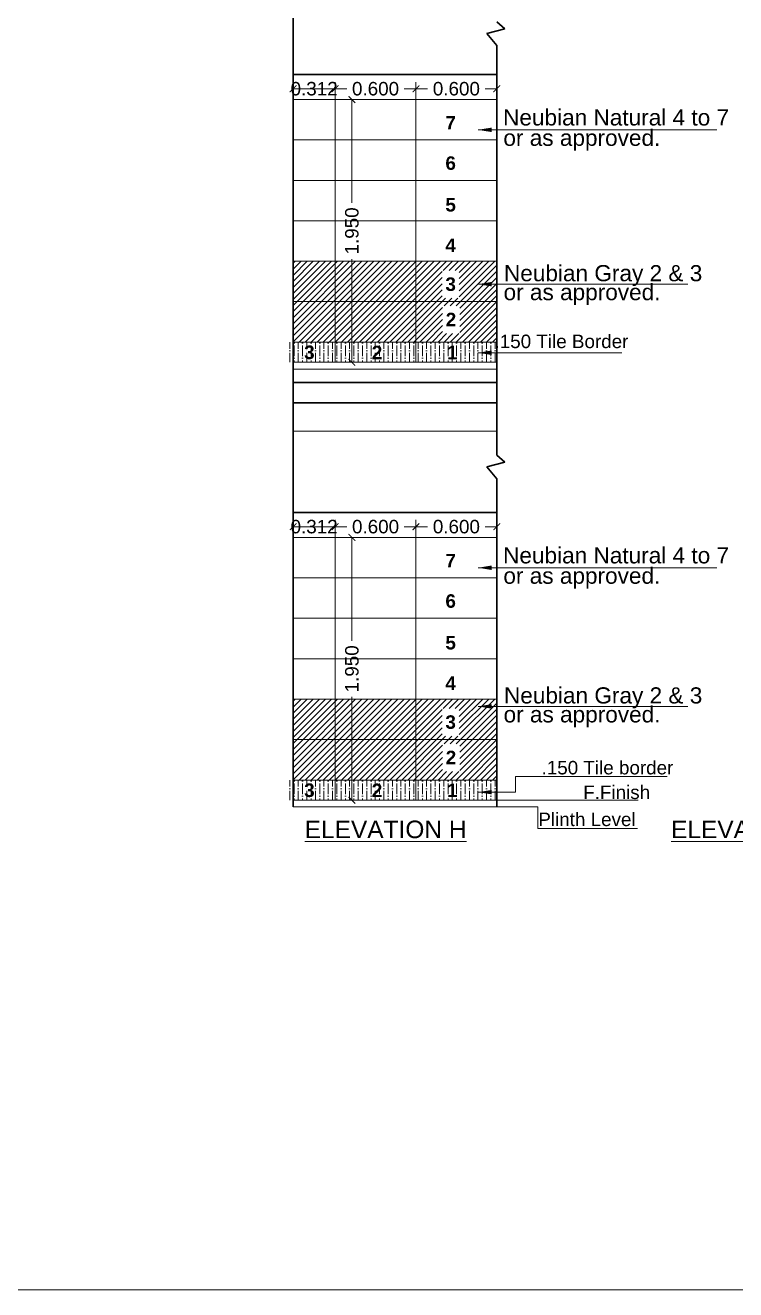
# Model space of a CAD drawing. Header units: millimetres. Extents: x 2733 to 5909, y 1038 to 2089.
# Drawn here: x 2814.67 to 2819.94, y 1038.23 to 1047.61 of the extents above; entities that cross this region are included whole.
import ezdxf

# ---------------------------------------------------------------- set-up
doc = ezdxf.new("R2010")
doc.units = ezdxf.units.MM
doc.header["$PDMODE"] = 35
doc.layers.get('0').update_dxf_attribs({"lineweight": 20})
doc.layers.get('Defpoints').update_dxf_attribs({"lineweight": 15})
for name, color, linetype, lineweight in [('beam', 43, 'Continuous', 20), ('DIM', 6, 'Continuous', 18), ('dim.1', 6, 'Continuous', 18), ('FLOOR FINISH', 10, 'Continuous', 15), ('Hatch', 43, 'Continuous', 13), ('rcc', 5, 'Continuous', 30), ('TEXT', 7, 'Continuous', 15), ('Text-1', 240, 'Continuous', 15), ('TILE HATCH-2', 123, 'Continuous', 9), ('Tiles', 91, 'Continuous', 9), ('Tiles-Text', 230, 'Continuous', 18), ('Wall', 7, 'Continuous', 30)]:
    doc.layers.add(name, color=color, linetype=linetype, lineweight=lineweight)
doc.styles.add('dim-stylus bt', font='arial.ttf')
doc.styles.add('L120', font='arial.ttf', dxfattribs={"height": 0.6})
doc.styles.add('Tabrej', font='arial.ttf')
doc.dimstyles.new('DIMEN', dxfattribs={"dimtxt": 0.3, "dimasz": 0.25, "dimexe": 0.18, "dimexo": 0.0625, "dimgap": 0.09, "dimtad": 0, "dimdec": 3, "dimzin": 0, "dimdsep": 46, "dimtxsty": 'Tabrej', "dimcen": 0, "dimclrd": 256, "dimclre": 256, "dimclrt": 7, "dimadec": 0, "dimazin": 0, "dimtfac": 1, "dimtdec": 3, "dimtofl": 0, "dimtmove": 0, "dimatfit": 1, "dimfxl": 0, "dimtolj": 1, "dimtzin": 0, "dimlwd": -1, "dimlwe": -1, "dimarcsym": 0})
doc.dimstyles.new('Tabrej', dxfattribs={"dimtxt": 4, "dimasz": 0.45, "dimexe": 0.18, "dimexo": 0.0625, "dimgap": 0.09, "dimtad": 0, "dimdec": 3, "dimzin": 0, "dimdsep": 46, "dimtxsty": 'Tabrej', "dimcen": 0, "dimclrd": 256, "dimclre": 256, "dimclrt": 7, "dimaunit": 1, "dimadec": 3, "dimazin": 0, "dimtfac": 1, "dimtdec": 3, "dimtofl": 0, "dimtmove": 0, "dimatfit": 3, "dimfxl": 0, "dimtolj": 1, "dimtzin": 0, "dimlwd": -1, "dimlwe": -1, "dimarcsym": 0})

# ---------------------------------------------------------------- blocks, each defined once
blk = doc.blocks.new('_ArchTick')
at = {"color": 0, "const_width": 0.15}
blk.add_lwpolyline([(-0.5, -0.5), (0.5, 0.5)], dxfattribs=at)
blk = doc.blocks.new('*D347')
at = {"layer": 'Defpoints', "color": 0, "lineweight": 15, "transparency": 16777216}
for p in [(2816.9703, 1043.8924), (2816.6587, 1043.8125), (2816.9703, 1043.8135)]:
    blk.add_point(p, dxfattribs=at)
at = {"layer": 'DIM', "transparency": 16777216}
for p, q in [((2816.6587, 1043.814), (2816.6587, 1043.9424)), ((2816.6587, 1043.8924), (2816.9703, 1043.8924)), ((2816.9703, 1043.815), (2816.9703, 1043.9424))]:
    blk.add_line(p, q, dxfattribs=at)
at = {"layer": 'DIM', "transparency": 16777216, "xscale": 0.05, "yscale": 0.05, "zscale": 0.05, "rotation": 180}
blk.add_blockref('_ArchTick', (2816.6587, 1043.8924), dxfattribs=at)
at = {"layer": 'DIM', "transparency": 16777216, "xscale": 0.05, "yscale": 0.05, "zscale": 0.05}
blk.add_blockref('_ArchTick', (2816.9703, 1043.8924), dxfattribs=at)
at = {"layer": 'DIM', "color": 7, "transparency": 16777216, "insert": (2816.8145, 1043.8924), "char_height": 0.1, "attachment_point": 5, "style": 'Tabrej'}
blk.add_mtext('\\A1;0.312', dxfattribs=at)
blk = doc.blocks.new('*D348')
at = {"layer": 'Defpoints', "color": 0, "lineweight": 15, "transparency": 16777216}
for p in [(2817.5703, 1043.8924), (2816.9703, 1043.8185), (2817.5703, 1043.8135)]:
    blk.add_point(p, dxfattribs=at)
at = {"layer": 'DIM', "transparency": 16777216}
for p, q in [((2816.9703, 1043.82), (2816.9703, 1043.9424)), ((2816.9703, 1043.8924), (2817.0567, 1043.8924)), ((2817.5703, 1043.8924), (2817.4839, 1043.8924)), ((2817.5703, 1043.815), (2817.5703, 1043.9424))]:
    blk.add_line(p, q, dxfattribs=at)
at = {"layer": 'DIM', "transparency": 16777216, "xscale": 0.05, "yscale": 0.05, "zscale": 0.05, "rotation": 180}
blk.add_blockref('_ArchTick', (2816.9703, 1043.8924), dxfattribs=at)
at = {"layer": 'DIM', "transparency": 16777216, "xscale": 0.05, "yscale": 0.05, "zscale": 0.05}
blk.add_blockref('_ArchTick', (2817.5703, 1043.8924), dxfattribs=at)
at = {"layer": 'DIM', "color": 7, "transparency": 16777216, "insert": (2817.2703, 1043.8924), "char_height": 0.1, "attachment_point": 5, "style": 'Tabrej'}
blk.add_mtext('\\A1;0.600', dxfattribs=at)
blk = doc.blocks.new('*D349')
at = {"layer": 'Defpoints', "color": 0, "lineweight": 15, "transparency": 16777216}
for p in [(2818.1703, 1043.8924), (2817.5703, 1043.8185), (2818.1703, 1043.8135)]:
    blk.add_point(p, dxfattribs=at)
at = {"layer": 'DIM', "transparency": 16777216}
for p, q in [((2817.5703, 1043.82), (2817.5703, 1043.9424)), ((2817.5703, 1043.8924), (2817.6567, 1043.8924)), ((2818.1703, 1043.8924), (2818.0839, 1043.8924)), ((2818.1703, 1043.815), (2818.1703, 1043.9424))]:
    blk.add_line(p, q, dxfattribs=at)
at = {"layer": 'DIM', "transparency": 16777216, "xscale": 0.05, "yscale": 0.05, "zscale": 0.05, "rotation": 180}
blk.add_blockref('_ArchTick', (2817.5703, 1043.8924), dxfattribs=at)
at = {"layer": 'DIM', "transparency": 16777216, "xscale": 0.05, "yscale": 0.05, "zscale": 0.05}
blk.add_blockref('_ArchTick', (2818.1703, 1043.8924), dxfattribs=at)
at = {"layer": 'DIM', "color": 7, "transparency": 16777216, "insert": (2817.8703, 1043.8924), "char_height": 0.1, "attachment_point": 5, "style": 'Tabrej'}
blk.add_mtext('\\A1;0.600', dxfattribs=at)
blk = doc.blocks.new('*D350')
at = {"layer": 'Defpoints', "color": 0, "lineweight": 15, "transparency": 16777216}
for p in [(2816.9839, 1043.8125), (2817.0097, 1041.8625), (2817.0949, 1041.8625)]:
    blk.add_point(p, dxfattribs=at)
at = {"layer": 'DIM', "transparency": 16777216}
for p, q in [((2816.9854, 1043.8125), (2817.1449, 1043.8125)), ((2817.0949, 1043.8125), (2817.0949, 1043.0464)), ((2817.0949, 1041.8625), (2817.0949, 1042.6287)), ((2817.0112, 1041.8625), (2817.1449, 1041.8625))]:
    blk.add_line(p, q, dxfattribs=at)
at = {"layer": 'DIM', "transparency": 16777216, "xscale": 0.05, "yscale": 0.05, "zscale": 0.05}
for p, rotation in [((2817.0949, 1043.8125), 90), ((2817.0949, 1041.8625), 270)]:
    blk.add_blockref('_ArchTick', p, dxfattribs=dict(at, rotation=rotation))
at = {"layer": 'DIM', "color": 7, "transparency": 16777216, "insert": (2817.0949, 1042.8375), "char_height": 0.1, "attachment_point": 5, "rotation": 90, "style": 'Tabrej'}
blk.add_mtext('\\A1;1.950', dxfattribs=at)
blk = doc.blocks.new('*D351')
at = {"layer": 'Defpoints', "color": 0, "lineweight": 15, "transparency": 16777216}
for p in [(2816.9703, 1047.1424), (2816.6587, 1047.0625), (2816.9703, 1047.0635)]:
    blk.add_point(p, dxfattribs=at)
at = {"layer": 'DIM', "transparency": 16777216}
for p, q in [((2816.6587, 1047.064), (2816.6587, 1047.1924)), ((2816.6587, 1047.1424), (2816.9703, 1047.1424)), ((2816.9703, 1047.065), (2816.9703, 1047.1924))]:
    blk.add_line(p, q, dxfattribs=at)
at = {"layer": 'DIM', "transparency": 16777216, "xscale": 0.05, "yscale": 0.05, "zscale": 0.05, "rotation": 180}
blk.add_blockref('_ArchTick', (2816.6587, 1047.1424), dxfattribs=at)
at = {"layer": 'DIM', "transparency": 16777216, "xscale": 0.05, "yscale": 0.05, "zscale": 0.05}
blk.add_blockref('_ArchTick', (2816.9703, 1047.1424), dxfattribs=at)
at = {"layer": 'DIM', "color": 7, "transparency": 16777216, "insert": (2816.8145, 1047.1424), "char_height": 0.1, "attachment_point": 5, "style": 'Tabrej'}
blk.add_mtext('\\A1;0.312', dxfattribs=at)
blk = doc.blocks.new('*D352')
at = {"layer": 'Defpoints', "color": 0, "lineweight": 15, "transparency": 16777216}
for p in [(2817.5703, 1047.1424), (2816.9703, 1047.0685), (2817.5703, 1047.0635)]:
    blk.add_point(p, dxfattribs=at)
at = {"layer": 'DIM', "transparency": 16777216}
for p, q in [((2816.9703, 1047.07), (2816.9703, 1047.1924)), ((2816.9703, 1047.1424), (2817.0567, 1047.1424)), ((2817.5703, 1047.1424), (2817.4839, 1047.1424)), ((2817.5703, 1047.065), (2817.5703, 1047.1924))]:
    blk.add_line(p, q, dxfattribs=at)
at = {"layer": 'DIM', "transparency": 16777216, "xscale": 0.05, "yscale": 0.05, "zscale": 0.05, "rotation": 180}
blk.add_blockref('_ArchTick', (2816.9703, 1047.1424), dxfattribs=at)
at = {"layer": 'DIM', "transparency": 16777216, "xscale": 0.05, "yscale": 0.05, "zscale": 0.05}
blk.add_blockref('_ArchTick', (2817.5703, 1047.1424), dxfattribs=at)
at = {"layer": 'DIM', "color": 7, "transparency": 16777216, "insert": (2817.2703, 1047.1424), "char_height": 0.1, "attachment_point": 5, "style": 'Tabrej'}
blk.add_mtext('\\A1;0.600', dxfattribs=at)
blk = doc.blocks.new('*D353')
at = {"layer": 'Defpoints', "color": 0, "lineweight": 15, "transparency": 16777216}
for p in [(2818.1703, 1047.1424), (2817.5703, 1047.0685), (2818.1703, 1047.0635)]:
    blk.add_point(p, dxfattribs=at)
at = {"layer": 'DIM', "transparency": 16777216}
for p, q in [((2817.5703, 1047.07), (2817.5703, 1047.1924)), ((2817.5703, 1047.1424), (2817.6567, 1047.1424)), ((2818.1703, 1047.1424), (2818.0839, 1047.1424)), ((2818.1703, 1047.065), (2818.1703, 1047.1924))]:
    blk.add_line(p, q, dxfattribs=at)
at = {"layer": 'DIM', "transparency": 16777216, "xscale": 0.05, "yscale": 0.05, "zscale": 0.05, "rotation": 180}
blk.add_blockref('_ArchTick', (2817.5703, 1047.1424), dxfattribs=at)
at = {"layer": 'DIM', "transparency": 16777216, "xscale": 0.05, "yscale": 0.05, "zscale": 0.05}
blk.add_blockref('_ArchTick', (2818.1703, 1047.1424), dxfattribs=at)
at = {"layer": 'DIM', "color": 7, "transparency": 16777216, "insert": (2817.8703, 1047.1424), "char_height": 0.1, "attachment_point": 5, "style": 'Tabrej'}
blk.add_mtext('\\A1;0.600', dxfattribs=at)
blk = doc.blocks.new('*D354')
at = {"layer": 'Defpoints', "color": 0, "lineweight": 15, "transparency": 16777216}
for p in [(2816.9839, 1047.0625), (2817.0097, 1045.1125), (2817.0949, 1045.1125)]:
    blk.add_point(p, dxfattribs=at)
at = {"layer": 'DIM', "transparency": 16777216}
for p, q in [((2816.9854, 1047.0625), (2817.1449, 1047.0625)), ((2817.0949, 1047.0625), (2817.0949, 1046.2964)), ((2817.0949, 1045.1125), (2817.0949, 1045.8787)), ((2817.0112, 1045.1125), (2817.1449, 1045.1125))]:
    blk.add_line(p, q, dxfattribs=at)
at = {"layer": 'DIM', "transparency": 16777216, "xscale": 0.05, "yscale": 0.05, "zscale": 0.05}
for p, rotation in [((2817.0949, 1047.0625), 90), ((2817.0949, 1045.1125), 270)]:
    blk.add_blockref('_ArchTick', p, dxfattribs=dict(at, rotation=rotation))
at = {"layer": 'DIM', "color": 7, "transparency": 16777216, "insert": (2817.0949, 1046.0875), "char_height": 0.1, "attachment_point": 5, "rotation": 90, "style": 'Tabrej'}
blk.add_mtext('\\A1;1.950', dxfattribs=at)

msp = doc.modelspace()

# ---------------------------------------------------------------- hatches: boundary and pattern name
at = {"layer": 'Hatch', "lineweight": 15}
h = msp.add_hatch(dxfattribs=at)
h.set_pattern_fill('ANSI36', color=256, scale=0.01, angle=45, style=0)
h.set_pattern_definition([(90, (-56.519178, 3.25), (-0.03175, 0.0555625), [0.079375, -0.015875, 0, -0.015875])])
h.paths.add_polyline_path([(2818.1703, 1045.2625), (2817.5703, 1045.2625), (2817.5703, 1045.1125), (2818.1703, 1045.1125)])
h.paths.add_polyline_path([(2817.5703, 1045.2625), (2816.9703, 1045.2625), (2816.9703, 1045.1125), (2817.5703, 1045.1125)])
h.paths.add_polyline_path([(2816.9703, 1045.2625), (2816.6227, 1045.2625), (2816.6227, 1045.1125), (2816.9703, 1045.1125)])
h.paths.add_polyline_path([(2817.7815, 1045.0808), (2817.9091, 1045.0808), (2817.9091, 1045.2869), (2817.7815, 1045.2869)], flags=9)
h.paths.add_polyline_path([(2817.2192, 1045.0809), (2817.3469, 1045.0809), (2817.3469, 1045.287), (2817.2192, 1045.287)], flags=9)
h.paths.add_polyline_path([(2816.7161, 1045.0818), (2816.8438, 1045.0818), (2816.8438, 1045.2878), (2816.7161, 1045.2878)], flags=9)
h = msp.add_hatch(dxfattribs=at)
h.set_pattern_fill('ANSI36', color=256, scale=0.01, angle=45, style=0)
h.set_pattern_definition([(90, (-56.519178, 0), (-0.03175, 0.0555625), [0.079375, -0.015875, 0, -0.015875])])
h.paths.add_polyline_path([(2818.1703, 1042.0125), (2817.5703, 1042.0125), (2817.5703, 1041.8625), (2818.1703, 1041.8625)])
h.paths.add_polyline_path([(2817.5703, 1042.0125), (2816.9703, 1042.0125), (2816.9703, 1041.8625), (2817.5703, 1041.8625)])
h.paths.add_polyline_path([(2816.9703, 1042.0125), (2816.6227, 1042.0125), (2816.6227, 1041.8625), (2816.9703, 1041.8625)])
h.paths.add_polyline_path([(2817.7815, 1041.8308), (2817.9091, 1041.8308), (2817.9091, 1042.0369), (2817.7815, 1042.0369)], flags=9)
h.paths.add_polyline_path([(2817.2192, 1041.8309), (2817.3469, 1041.8309), (2817.3469, 1042.037), (2817.2192, 1042.037)], flags=9)
h.paths.add_polyline_path([(2816.7161, 1041.8318), (2816.8438, 1041.8318), (2816.8438, 1042.0378), (2816.7161, 1042.0378)], flags=9)
at = {"layer": 'TILE HATCH-2'}
h = msp.add_hatch(dxfattribs=at)
h.set_pattern_fill('ANSI31', color=256, scale=0.01, style=0)
h.set_pattern_definition([(45, (-56.519178, 3.25), (-0.0224506403, 0.0224506403), [])])
h.paths.add_polyline_path([(2817.5703, 1045.5625), (2816.9703, 1045.5625), (2816.9703, 1045.2625), (2817.5703, 1045.2625)])
h.paths.add_polyline_path([(2817.5703, 1045.8625), (2816.9703, 1045.8625), (2816.9703, 1045.5625), (2817.5703, 1045.5625)])
h.paths.add_polyline_path([(2818.1703, 1045.5625), (2817.5703, 1045.5625), (2817.5703, 1045.2625), (2818.1703, 1045.2625)])
h.paths.add_polyline_path([(2816.9703, 1045.8625), (2816.6587, 1045.8625), (2816.6587, 1045.5625), (2816.9703, 1045.5625)])
h.paths.add_polyline_path([(2818.1703, 1045.8625), (2817.5703, 1045.8625), (2817.5703, 1045.5625), (2818.1703, 1045.5625)])
h.paths.add_polyline_path([(2816.9703, 1045.5625), (2816.6587, 1045.5625), (2816.6587, 1045.2625), (2816.9703, 1045.2625)])
h.paths.add_polyline_path([(2817.768, 1045.3252), (2817.8957, 1045.3252), (2817.8957, 1045.5313), (2817.768, 1045.5313)], flags=16)
h.paths.add_polyline_path([(2817.7642, 1045.5877), (2817.8919, 1045.5877), (2817.8919, 1045.7938), (2817.7642, 1045.7938)], flags=16)
h = msp.add_hatch(dxfattribs=at)
h.set_pattern_fill('ANSI31', color=256, scale=0.01, style=0)
h.set_pattern_definition([(45, (-56.519178, 0), (-0.0224506403, 0.0224506403), [])])
h.paths.add_polyline_path([(2817.5703, 1042.3125), (2816.9703, 1042.3125), (2816.9703, 1042.0125), (2817.5703, 1042.0125)])
h.paths.add_polyline_path([(2817.5703, 1042.6125), (2816.9703, 1042.6125), (2816.9703, 1042.3125), (2817.5703, 1042.3125)])
h.paths.add_polyline_path([(2818.1703, 1042.3125), (2817.5703, 1042.3125), (2817.5703, 1042.0125), (2818.1703, 1042.0125)])
h.paths.add_polyline_path([(2816.9703, 1042.6125), (2816.6587, 1042.6125), (2816.6587, 1042.3125), (2816.9703, 1042.3125)])
h.paths.add_polyline_path([(2818.1703, 1042.6125), (2817.5703, 1042.6125), (2817.5703, 1042.3125), (2818.1703, 1042.3125)])
h.paths.add_polyline_path([(2816.9703, 1042.3125), (2816.6587, 1042.3125), (2816.6587, 1042.0125), (2816.9703, 1042.0125)])
h.paths.add_polyline_path([(2817.768, 1042.0752), (2817.8957, 1042.0752), (2817.8957, 1042.2813), (2817.768, 1042.2813)], flags=16)
h.paths.add_polyline_path([(2817.7642, 1042.3377), (2817.8919, 1042.3377), (2817.8919, 1042.5438), (2817.7642, 1042.5438)], flags=16)

# ---------------------------------------------------------------- linework, layer by layer
at = {"lineweight": 15}
msp.add_lwpolyline([(2732.6018, 1070.8574), (2826.5916, 1070.8574), (2826.5916, 1038.2298), (2732.6018, 1038.2298)], close=True, dxfattribs=at)
at = {"layer": 'beam', "lineweight": 15}
msp.add_line((2816.6587, 1044.6025), (2818.1703, 1044.6025), dxfattribs=at)
at = {"layer": 'DIM', "ltscale": 0.05}
for p, q in [((2818.1703, 1041.8625), (2819.2206, 1041.8625)), ((2818.1703, 1041.8125), (2818.4737, 1041.8125)), ((2818.1703, 1041.8125), (2818.4737, 1041.8125)), ((2818.4737, 1041.8125), (2818.4737, 1041.6528)), ((2818.4737, 1041.6528), (2819.2148, 1041.6528))]:
    msp.add_line(p, q, dxfattribs=at)
at = {"layer": 'dim.1', "ltscale": 0.02}
msp.add_line((2818.3086, 1042.0382), (2819.4342, 1042.0382), dxfattribs=at)
at = {"layer": 'FLOOR FINISH', "lineweight": 15}
for p, q in [((2816.6587, 1045.1125), (2818.1703, 1045.1125)), ((2816.6587, 1045.0625), (2818.1703, 1045.0625)), ((2816.6587, 1041.8625), (2818.1703, 1041.8625)), ((2816.6587, 1041.8125), (2818.1703, 1041.8125))]:
    msp.add_line(p, q, dxfattribs=at)
at = {"layer": 'rcc'}
for p, q in [((2816.6587, 1044.9625), (2818.1703, 1044.9625)), ((2816.6587, 1044.8125), (2818.1703, 1044.8125))]:
    msp.add_line(p, q, dxfattribs=at)
at = {"layer": 'Tiles', "lineweight": 15}
for p, q in [((2816.6587, 1047.0625), (2818.1703, 1047.0625)), ((2816.9703, 1045.1125), (2816.9703, 1047.0625)), ((2817.5703, 1045.1125), (2817.5703, 1047.0625)), ((2816.6587, 1046.7625), (2818.1703, 1046.7625)), ((2816.6587, 1046.4625), (2818.1703, 1046.4625)), ((2816.6587, 1046.1625), (2818.1703, 1046.1625)), ((2816.6587, 1045.8625), (2818.1703, 1045.8625)), ((2816.6587, 1045.5625), (2818.1703, 1045.5625)), ((2816.6587, 1045.2625), (2818.1703, 1045.2625)), ((2816.6587, 1043.8125), (2818.1703, 1043.8125)), ((2816.9703, 1041.8625), (2816.9703, 1043.8125)), ((2817.5703, 1041.8625), (2817.5703, 1043.8125)), ((2816.6587, 1043.5125), (2818.1703, 1043.5125)), ((2816.6587, 1043.2125), (2818.1703, 1043.2125)), ((2816.6587, 1042.9125), (2818.1703, 1042.9125)), ((2816.6587, 1042.6125), (2818.1703, 1042.6125)), ((2816.6587, 1042.3125), (2818.1703, 1042.3125)), ((2816.6587, 1042.0125), (2818.1703, 1042.0125))]:
    msp.add_line(p, q, dxfattribs=at)
at = {"layer": 'Wall'}
for p, q in [((2816.6587, 1055.9125), (2816.6587, 1041.8125)), ((2818.2294, 1047.5876), (2818.1703, 1047.6395)), ((2818.0974, 1047.5515), (2818.2294, 1047.5876)), ((2818.1703, 1047.464), (2818.0974, 1047.5515)), ((2818.1703, 1047.464), (2818.1703, 1044.424)), ((2818.1703, 1047.2475), (2816.6587, 1047.2475)), ((2818.2294, 1044.3721), (2818.1703, 1044.424)), ((2818.0974, 1044.3359), (2818.2294, 1044.3721)), ((2818.1703, 1044.2485), (2818.0974, 1044.3359)), ((2818.1703, 1044.2485), (2818.1703, 1041.8125)), ((2818.1703, 1043.9975), (2816.6587, 1043.9975))]:
    msp.add_line(p, q, dxfattribs=at)

# ---------------------------------------------------------------- texts
at = {"layer": 'TEXT', "char_height": 0.1, "width": 1.137347, "attachment_point": 3, "style": 'L120'}
for s, insert in [('{\\fArial|b0|i0|c0|p34; .150 Tile Border}', (2819.1472, 1045.3178)), ('.150 Tile border', (2819.4807, 1042.1541)), ('F.Finish', (2819.3083, 1041.9714)), ('{\\fArial|b0|i0|c0|p34;Plinth Level \\H0.99998x; }', (2819.2006, 1041.7705))]:
    msp.add_mtext(s, dxfattribs=dict(at, insert=insert))
at = {"layer": 'TEXT', "char_height": 0.13, "attachment_point": 1, "style": 'Tabrej'}
for s, insert in [('\\pi0.84723;{\\LELEVATION H}', (2815.8974, 1041.7111)), ('\\pi0.88842;{\\LELEVATION I}', (2818.5753, 1041.7111))]:
    msp.add_mtext_dynamic_manual_height_columns(s, width=2.866415, gutter_width=24, heights=[0], dxfattribs=dict(at, insert=insert))
at = {"layer": 'Text-1', "linetype": 'Continuous', "style": 'dim-stylus bt'}
for s, p in [('        Neubian Natural 4 to 7', (2817.8444, 1046.8699)), ('or as approved.', (2818.2191, 1046.7188)), ('     Neubian Gray 2 & 3', (2817.9906, 1045.714)), ('or as approved.', (2818.2205, 1045.5734)), ('        Neubian Natural 4 to 7', (2817.8444, 1043.6199)), ('or as approved.', (2818.2191, 1043.4688)), ('     Neubian Gray 2 & 3', (2817.9906, 1042.5804)), ('or as approved.', (2818.2205, 1042.4398))]:
    msp.add_text(s, height=0.12, dxfattribs=at).set_placement(p)
at = {"layer": 'Tiles-Text', "char_height": 0.1, "width": 0.096954, "attachment_point": 5, "style": 'dim-stylus bt'}
for s, insert in [('{\\fArial|b1|i0|c0|p34;7}', (2817.8277, 1046.8902)), ('{\\fArial|b1|i0|c0|p34;6}', (2817.8277, 1046.5902)), ('{\\fArial|b1|i0|c0|p34;5}', (2817.8277, 1046.2807)), ('{\\fArial|b1|i0|c0|p34;4}', (2817.8277, 1045.9809)), ('{\\fArial|b1|i0|c0|p34;3}', (2817.8277, 1045.6917)), ('{\\fArial|b1|i0|c0|p34;2}', (2817.8301, 1045.43)), ('{\\fArial|b1|i0|c0|p34;3}', (2816.7795, 1045.1857)), ('{\\fArial|b1|i0|c0|p34;2}', (2817.2813, 1045.1857)), ('{\\fArial|b1|i0|c0|p34;1}', (2817.8395, 1045.1856)), ('{\\fArial|b1|i0|c0|p34;7}', (2817.8277, 1043.6402)), ('{\\fArial|b1|i0|c0|p34;6}', (2817.8277, 1043.3402)), ('{\\fArial|b1|i0|c0|p34;5}', (2817.8277, 1043.0307)), ('{\\fArial|b1|i0|c0|p34;4}', (2817.8277, 1042.7309)), ('{\\fArial|b1|i0|c0|p34;3}', (2817.8277, 1042.4417)), ('{\\fArial|b1|i0|c0|p34;2}', (2817.8301, 1042.18)), ('{\\fArial|b1|i0|c0|p34;3}', (2816.7795, 1041.9357)), ('{\\fArial|b1|i0|c0|p34;2}', (2817.2813, 1041.9357)), ('{\\fArial|b1|i0|c0|p34;1}', (2817.8395, 1041.9356))]:
    msp.add_mtext(s, dxfattribs=dict(at, insert=insert))

# ---------------------------------------------------------------- dimensions: what is measured, and where the dimension line sits
at = {"layer": 'DIM'}
for base, p1, p2, picture, middle in [((2816.9703, 1047.1424), (2816.6587, 1047.0625), (2816.9703, 1047.0635), '*D351', (2816.8145, 1047.1424)), ((2816.9703, 1043.8924), (2816.6587, 1043.8125), (2816.9703, 1043.8135), '*D347', (2816.8145, 1043.8924))]:
    dim = msp.add_linear_dim(base=base, p1=p1, p2=p2, dimstyle='DIMEN', override={"dimscale": 0.5, "dimtxt": 0.2, "dimasz": 0.1, "dimexe": 0.1, "dimexo": 0.003, "dimblk1": 'ArchTick', "dimblk2": 'ArchTick', "dimsah": 1}, dxfattribs=at)
    dim.commit()
    dim.dimension.update_dxf_attribs({"geometry": picture, "text_midpoint": middle, "dimtype": 160})
for base, p1, p2, picture, middle in [((2817.5703, 1047.1424), (2816.9703, 1047.0685), (2817.5703, 1047.0635), '*D352', (2817.2703, 1047.1424)), ((2818.1703, 1047.1424), (2817.5703, 1047.0685), (2818.1703, 1047.0635), '*D353', (2817.8703, 1047.1424)), ((2817.5703, 1043.8924), (2816.9703, 1043.8185), (2817.5703, 1043.8135), '*D348', (2817.2703, 1043.8924)), ((2818.1703, 1043.8924), (2817.5703, 1043.8185), (2818.1703, 1043.8135), '*D349', (2817.8703, 1043.8924))]:
    dim = msp.add_linear_dim(base=base, p1=p1, p2=p2, dimstyle='DIMEN', override={"dimscale": 0.5, "dimtxt": 0.2, "dimasz": 0.1, "dimexe": 0.1, "dimexo": 0.003, "dimblk1": 'ArchTick', "dimblk2": 'ArchTick', "dimsah": 1}, dxfattribs=at)
    dim.commit()
    dim.dimension.update_dxf_attribs({"geometry": picture, "text_midpoint": middle})
for base, p1, p2, picture, middle in [((2817.0949, 1045.1125), (2816.9839, 1047.0625), (2817.0097, 1045.1125), '*D354', (2817.0949, 1046.0875)), ((2817.0949, 1041.8625), (2816.9839, 1043.8125), (2817.0097, 1041.8625), '*D350', (2817.0949, 1042.8375))]:
    dim = msp.add_linear_dim(base=base, p1=p1, p2=p2, angle=90, dimstyle='DIMEN', override={"dimscale": 0.5, "dimtxt": 0.2, "dimasz": 0.1, "dimexe": 0.1, "dimexo": 0.003, "dimblk1": 'ArchTick', "dimblk2": 'ArchTick', "dimsah": 1}, dxfattribs=at)
    dim.commit()
    dim.dimension.update_dxf_attribs({"geometry": picture, "text_midpoint": middle})

# ---------------------------------------------------------------- leaders
at = {"layer": 'dim.1', "ltscale": 0.02}
for points in [[(2818.0311, 1046.8377), (2819.8024, 1046.8377)], [(2818.0311, 1045.6923), (2819.5885, 1045.6923)], [(2818.0311, 1045.1833), (2819.0981, 1045.1833)], [(2818.0311, 1043.5877), (2819.8024, 1043.5877)], [(2818.0311, 1042.5587), (2819.5885, 1042.5587)], [(2818.0327, 1041.9222), (2818.3086, 1041.9222), (2818.3086, 1042.0382)]]:
    msp.add_leader(points, dimstyle='Tabrej', override={"dimasz": 0.1}, dxfattribs=at)

doc.saveas('drawing.dxf')
